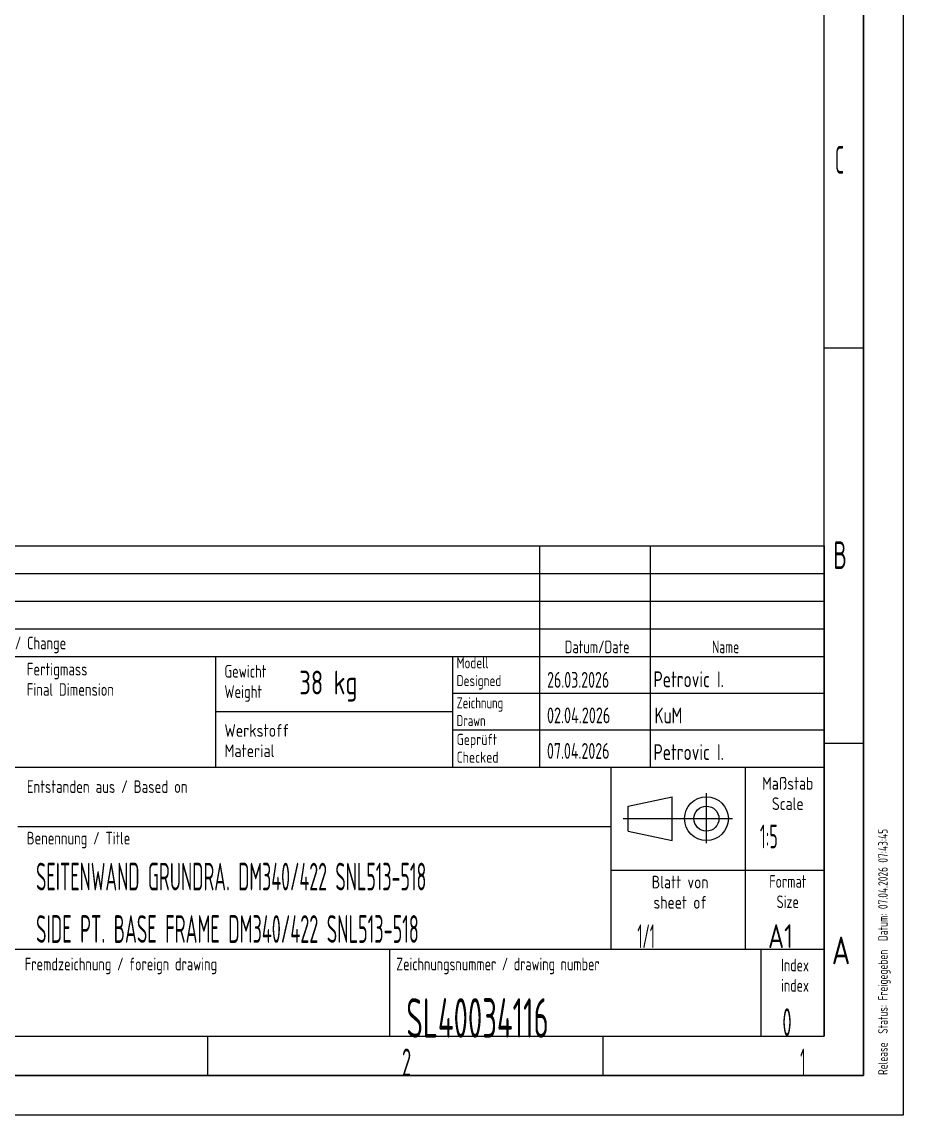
# Model space of a CAD drawing. Header units: millimetres. Extents: x 0 to 841, y 0 to 594.
# Drawn here: x 729.5 to 841, y 0 to 138.3 of the extents above; entities that cross this region are included whole.
import ezdxf
from ezdxf.lldxf.tags import DXFTag

# ---------------------------------------------------------------- set-up
doc = ezdxf.new("R2010")
doc.units = ezdxf.units.MM
doc.layers.add('1', color=7, linetype='Continuous', true_color=0xffffff)
doc.layers.add('101', color=7, linetype='Continuous', true_color=0xffffff)
doc.styles.add('iso-1', font='isocp.shx')
tags = doc.linetypes.add('DASHDOT', pattern=[70, 31, -13, 13, -13]).pattern_tags.tags
tags[10:11] = [DXFTag(74, 4), DXFTag(75, 0), DXFTag(340, '0'), DXFTag(46, 0.0), DXFTag(50, 0.0), DXFTag(44, 0.0), DXFTag(45, 0.0)]
tags[8:9] = [DXFTag(74, 4), DXFTag(75, 0), DXFTag(340, '0'), DXFTag(46, 0.0), DXFTag(50, 0.0), DXFTag(44, 0.0), DXFTag(45, 0.0)]
tags[6:7] = [DXFTag(74, 4), DXFTag(75, 0), DXFTag(340, '0'), DXFTag(46, 0.0), DXFTag(50, 0.0), DXFTag(44, 0.0), DXFTag(45, 0.0)]
tags[4:5] = [DXFTag(74, 4), DXFTag(75, 0), DXFTag(340, '0'), DXFTag(46, 0.0), DXFTag(50, 0.0), DXFTag(44, 0.0), DXFTag(45, 0.0)]

msp = doc.modelspace()

# ---------------------------------------------------------------- linework, layer by layer
at = {"layer": '1', "color": 4, "linetype": 'Continuous', "lineweight": 18}
for p, q in [((841, 594), (841, 0)), ((656, 72), (831, 72)), ((831, 72), (831, 10)), ((656, 58), (831, 58)), ((784, 58), (784, 44)), ((656, 44), (831, 44)), ((804, 44), (804, 21)), ((806.216545, 39.0835845), (811.7590885, 40.2712725)), ((811.7590885, 34.7287275), (811.7590885, 40.2712725)), ((806.216545, 35.9164155), (806.216545, 39.0835845)), ((729, 36.5), (804, 36.5)), ((806.216545, 35.9164155), (811.7590885, 34.7287275)), ((656, 21), (831, 21)), ((776, 21), (776, 10)), ((656, 10), (831, 10)), ((841, 0), (0, 0))]:
    msp.add_line(p, q, dxfattribs=at)
at = {"layer": '1', "color": 4, "linetype": 'Continuous', "lineweight": 25}
for p, q in [((836, 589), (836, 5)), ((836, 5), (20, 5))]:
    msp.add_line(p, q, dxfattribs=at)
at = {"layer": '1', "color": 1, "linetype": 'Continuous', "lineweight": 13}
for p, q in [((831, 10), (831, 584)), ((836, 97), (831, 97)), ((795, 72), (795, 44)), ((809, 72), (809, 44)), ((656, 68.5), (831, 68.5)), ((656, 65), (831, 65)), ((656, 61.5), (831, 61.5)), ((754, 58), (754, 44)), ((784, 53.37), (831, 53.37)), ((784, 51), (754, 51)), ((784, 48.74), (831, 48.74)), ((836, 47), (831, 47)), ((821, 44), (821, 21)), ((804, 31), (831, 31)), ((823, 21), (823, 10)), ((25, 10), (831, 10)), ((753, 10), (753, 5)), ((803, 10), (803, 5))]:
    msp.add_line(p, q, dxfattribs=at)
at = {"layer": '1', "color": 1, "linetype": 'DASHDOT', "lineweight": 13}
for p, q in [((816.1139455, 34.3832385), (816.1139455, 40.725555)), ((805.573138, 37.5), (819.426862, 37.5))]:
    msp.add_line(p, q, dxfattribs=at)
at = {"layer": '1', "color": 4, "linetype": 'Continuous', "lineweight": 18}
for radius in [2.7712725, 1.5835845]:
    msp.add_circle((816.1139455, 37.5), radius, dxfattribs=at)
at = {"layer": '101', "color": 4, "linetype": 'Continuous', "lineweight": 18}
for p, q in [((841, 594), (841, 0)), ((656, 72), (831, 72)), ((831, 72), (831, 10)), ((656, 58), (831, 58)), ((784, 58), (784, 44)), ((656, 44), (831, 44)), ((804, 44), (804, 21)), ((806.216545, 39.0835845), (811.7590885, 40.2712725)), ((811.7590885, 34.7287275), (811.7590885, 40.2712725)), ((806.216545, 35.9164155), (806.216545, 39.0835845)), ((729, 36.5), (804, 36.5)), ((806.216545, 35.9164155), (811.7590885, 34.7287275)), ((656, 21), (831, 21)), ((776, 21), (776, 10)), ((656, 10), (831, 10)), ((841, 0), (0, 0))]:
    msp.add_line(p, q, dxfattribs=at)
at = {"layer": '101', "color": 4, "linetype": 'Continuous', "lineweight": 25}
for p, q in [((836, 589), (836, 5)), ((836, 5), (20, 5))]:
    msp.add_line(p, q, dxfattribs=at)
at = {"layer": '101', "color": 1, "linetype": 'Continuous', "lineweight": 13}
for p, q in [((831, 10), (831, 584)), ((836, 97), (831, 97)), ((795, 72), (795, 44)), ((809, 72), (809, 44)), ((656, 68.5), (831, 68.5)), ((656, 65), (831, 65)), ((656, 61.5), (831, 61.5)), ((754, 58), (754, 44)), ((784, 53.37), (831, 53.37)), ((784, 51), (754, 51)), ((784, 48.74), (831, 48.74)), ((836, 47), (831, 47)), ((821, 44), (821, 21)), ((804, 31), (831, 31)), ((823, 21), (823, 10)), ((25, 10), (831, 10)), ((753, 10), (753, 5)), ((803, 10), (803, 5))]:
    msp.add_line(p, q, dxfattribs=at)
at = {"layer": '101', "color": 1, "linetype": 'DASHDOT', "lineweight": 13}
for p, q in [((816.1139455, 34.3832385), (816.1139455, 40.725555)), ((805.573138, 37.5), (819.426862, 37.5))]:
    msp.add_line(p, q, dxfattribs=at)
at = {"layer": '101', "color": 4, "linetype": 'Continuous', "lineweight": 18}
for radius in [2.7712725, 1.5835845]:
    msp.add_circle((816.1139455, 37.5), radius, dxfattribs=at)

# ---------------------------------------------------------------- texts
at = {"layer": '1', "color": 1, "linetype": 'Continuous', "lineweight": 13, "char_height": 3.5, "attachment_point": 7, "line_spacing_factor": 0.963855, "style": 'iso-1'}
for s, insert in [('\\W0.5104;C', (832.3741849, 119.0734459)), ('\\W0.6380;B', (832.1715533, 69.0734459)), ('\\W0.8300;A', (831.9689217, 19.0734459)), ('\\W0.5404;2', (777.5903521, 4.9275084)), ('\\W0.4176;1', (827.9771942, 4.9275084))]:
    msp.add_mtext(s, dxfattribs=dict(at, insert=insert))
at = {"layer": '1', "color": 3, "linetype": 'Continuous', "lineweight": 18, "attachment_point": 7, "line_spacing_factor": 0.963855, "style": 'iso-1'}
for s, insert, char_height in [('\\W0.5469; ', (795.7478947, 68.8186258), 2), ('\\W0.5469; ', (809.7178947, 68.8186258), 2), ('\\W0.5469; ', (795.7478947, 65.3186258), 2), ('\\W0.5469; ', (809.7178947, 65.3186258), 2), ('\\W0.5469; ', (795.7689474, 61.8186258), 2), ('\\W0.5469; ', (809.7389474, 61.8186258), 2), ('\\W0.7692;38 kg', (764.6003842, 52.3023326), 3), ('\\W0.7100;26.03.2026', (795.9493779, 54.055076), 2), ('\\W0.7978;Petrovic I.', (809.4043356, 54.1179972), 2), ('\\W0.7230;02.04.2026', (795.9337172, 49.5575233), 2), ('\\W0.7711;KuM', (809.545671, 49.5486036), 2), ('\\W1.0000;', (730.2938877, 47.0984536), 3), ('\\W0.7119;07.04.2026', (795.9337172, 45.0599706), 2), ('\\W0.7978;Petrovic I.', (809.4043356, 44.9085423), 2), ('\\W1.0000;', (766.4666865, 45.1555264), 3), ('\\W1.0000;', (730.1437184, 37.377408), 2), ('\\W0.5376;1:5', (822.8836121, 33.7455231), 3), ('\\W0.5253;SEITENWAND GRUNDRA. DM340/422 SNL513-518', (731.2877449, 28.4105988), 3.5), ('\\W0.5469; ', (821.7811911, 31.317485), 1.6), ('\\W0.5320;SIDE PT. BASE FRAME DM340/422 SNL513-518', (731.2877449, 21.7840012), 3.5), ('\\W0.4767;1/1', (807.377945, 21.1261885), 3), ('\\W0.8373;A1', (823.9092525, 21.128909), 3), ('\\W1.0000;', (731.1404988, 10.9394973), 3.5)]:
    msp.add_mtext(s, dxfattribs=dict(at, insert=insert, char_height=char_height))
at = {"layer": '1', "color": 1, "linetype": 'Continuous', "lineweight": 18, "line_spacing_factor": 0.963855, "style": 'iso-1'}
for s, insert, char_height, attachment_point in [('\\W0.7926;Änderung / Change', (728.15, 58.4249006), 1.6, 8), ('\\W0.7858;Datum/Date', (802.28, 58.4249006), 1.6, 8), ('\\W0.7402;Name', (816.8167368, 58.4249006), 1.6, 7), ('\\W0.8066;Fertigmass\\PFinal Dimension', (730.122736, 53.031304), 1.6, 7), ('\\W0.7977;Gewicht\\PWeight', (755.122736, 52.281304), 1.6, 7), ('\\W0.8167;Modell\\PDesigned', (784.5, 53.830921), 1.4, 7), ('\\W0.7727;Zeichnung\\PDrawn', (784.5, 49.200921), 1.4, 7), ('\\W0.8966;Werkstoff\\PMaterial', (755.122736, 45.281304), 1.6, 7), ('\\W0.8514;Geprüft\\PChecked', (784.5, 44.570921), 1.4, 7), ('\\W0.8189;Entstanden aus / Based on', (730.122736, 40.7485486), 1.6, 7), ('\\W0.8715;Maßstab\\PScale\\Fisocp.shx;', (826.4, 38.58783), 1.6, 8), ('\\W0.8002;Benennung / Title', (730.122736, 33.7485486), 1.6, 7), ('\\W0.8719;Blatt von\\Psheet of', (812.78, 26.107656), 1.6, 8), ('\\W0.7767;Format\\PSize', (826.4, 26.18283), 1.6, 8), ('\\W0.7882;Fremdzeichnung / foreign drawing', (729.86, 17.8249006), 1.6, 7), ('\\W0.7721;Zeichnungsnummer / drawing number', (776.86, 17.8249006), 1.6, 7), ('\\W0.7656;Index\\Pindex', (827.32, 15.607656), 1.6, 8)]:
    msp.add_mtext(s, dxfattribs=dict(at, insert=insert, char_height=char_height, attachment_point=attachment_point))
at = {"layer": '1', "color": 1, "linetype": 'Continuous', "lineweight": 13, "insert": (839.4042105, 5.085386), "char_height": 1.2, "attachment_point": 7, "rotation": 90, "line_spacing_factor": 0.963855, "style": 'iso-1'}
msp.add_mtext('\\W0.7981;Release  Status: Freigegeben  Datum: 07.04.2026 07:43:45', dxfattribs=at)
at = {"layer": '1', "color": 3, "linetype": 'Continuous', "lineweight": 25, "attachment_point": 7, "line_spacing_factor": 0.963855, "style": 'iso-1'}
for s, insert, char_height in [('\\W0.5886;SL40034116', (778.1404988, 9.7909666), 5), ('\\W0.5404;0', (825.7233016, 10.008176), 3.5)]:
    msp.add_mtext(s, dxfattribs=dict(at, insert=insert, char_height=char_height))
at = {"layer": '101', "color": 1, "linetype": 'Continuous', "lineweight": 13, "char_height": 3.5, "attachment_point": 7, "line_spacing_factor": 0.963855, "style": 'iso-1'}
for s, insert in [('\\W0.5104;C', (832.3741849, 119.0734459)), ('\\W0.6380;B', (832.1715533, 69.0734459)), ('\\W0.8300;A', (831.9689217, 19.0734459)), ('\\W0.5404;2', (777.5903521, 4.9275084)), ('\\W0.4176;1', (827.9771942, 4.9275084))]:
    msp.add_mtext(s, dxfattribs=dict(at, insert=insert))
at = {"layer": '101', "color": 3, "linetype": 'Continuous', "lineweight": 18, "attachment_point": 7, "line_spacing_factor": 0.963855, "style": 'iso-1'}
for s, insert, char_height in [('\\W0.5469; ', (795.7478947, 68.8186258), 2), ('\\W0.5469; ', (809.7178947, 68.8186258), 2), ('\\W0.5469; ', (795.7478947, 65.3186258), 2), ('\\W0.5469; ', (809.7178947, 65.3186258), 2), ('\\W0.5469; ', (795.7689474, 61.8186258), 2), ('\\W0.5469; ', (809.7389474, 61.8186258), 2), ('\\W0.7692;38 kg', (764.6003842, 52.3023326), 3), ('\\W0.7100;26.03.2026', (795.9493779, 54.055076), 2), ('\\W0.7978;Petrovic I.', (809.4043356, 54.1179972), 2), ('\\W0.7230;02.04.2026', (795.9337172, 49.5575233), 2), ('\\W0.7711;KuM', (809.545671, 49.5486036), 2), ('\\W1.0000;', (730.2938877, 47.0984536), 3), ('\\W0.7119;07.04.2026', (795.9337172, 45.0599706), 2), ('\\W0.7978;Petrovic I.', (809.4043356, 44.9085423), 2), ('\\W1.0000;', (766.4666865, 45.1555264), 3), ('\\W1.0000;', (730.1437184, 37.377408), 2), ('\\W0.5376;1:5', (822.8836121, 33.7455231), 3), ('\\W0.5253;SEITENWAND GRUNDRA. DM340/422 SNL513-518', (731.2877449, 28.4105988), 3.5), ('\\W0.5469; ', (821.7811911, 31.317485), 1.6), ('\\W0.5320;SIDE PT. BASE FRAME DM340/422 SNL513-518', (731.2877449, 21.7840012), 3.5), ('\\W0.4767;1/1', (807.377945, 21.1261885), 3), ('\\W0.8373;A1', (823.9092525, 21.128909), 3), ('\\W1.0000;', (731.1404988, 10.9394973), 3.5)]:
    msp.add_mtext(s, dxfattribs=dict(at, insert=insert, char_height=char_height))
at = {"layer": '101', "color": 1, "linetype": 'Continuous', "lineweight": 18, "line_spacing_factor": 0.963855, "style": 'iso-1'}
for s, insert, char_height, attachment_point in [('\\W0.7926;Änderung / Change', (728.15, 58.4249006), 1.6, 8), ('\\W0.7858;Datum/Date', (802.28, 58.4249006), 1.6, 8), ('\\W0.7402;Name', (816.8167368, 58.4249006), 1.6, 7), ('\\W0.8066;Fertigmass\\PFinal Dimension', (730.122736, 53.031304), 1.6, 7), ('\\W0.7977;Gewicht\\PWeight', (755.122736, 52.281304), 1.6, 7), ('\\W0.8167;Modell\\PDesigned', (784.5, 53.830921), 1.4, 7), ('\\W0.7727;Zeichnung\\PDrawn', (784.5, 49.200921), 1.4, 7), ('\\W0.8966;Werkstoff\\PMaterial', (755.122736, 45.281304), 1.6, 7), ('\\W0.8514;Geprüft\\PChecked', (784.5, 44.570921), 1.4, 7), ('\\W0.8189;Entstanden aus / Based on', (730.122736, 40.7485486), 1.6, 7), ('\\W0.8715;Maßstab\\PScale\\Fisocp.shx;', (826.4, 38.58783), 1.6, 8), ('\\W0.8002;Benennung / Title', (730.122736, 33.7485486), 1.6, 7), ('\\W0.8719;Blatt von\\Psheet of', (812.78, 26.107656), 1.6, 8), ('\\W0.7767;Format\\PSize', (826.4, 26.18283), 1.6, 8), ('\\W0.7882;Fremdzeichnung / foreign drawing', (729.86, 17.8249006), 1.6, 7), ('\\W0.7721;Zeichnungsnummer / drawing number', (776.86, 17.8249006), 1.6, 7), ('\\W0.7656;Index\\Pindex', (827.32, 15.607656), 1.6, 8)]:
    msp.add_mtext(s, dxfattribs=dict(at, insert=insert, char_height=char_height, attachment_point=attachment_point))
at = {"layer": '101', "color": 1, "linetype": 'Continuous', "lineweight": 13, "insert": (839.4042105, 5.085386), "char_height": 1.2, "attachment_point": 7, "rotation": 90, "line_spacing_factor": 0.963855, "style": 'iso-1'}
msp.add_mtext('\\W0.7981;Release  Status: Freigegeben  Datum: 07.04.2026 07:43:45', dxfattribs=at)
at = {"layer": '101', "color": 3, "linetype": 'Continuous', "lineweight": 25, "attachment_point": 7, "line_spacing_factor": 0.963855, "style": 'iso-1'}
for s, insert, char_height in [('\\W0.5886;SL40034116', (778.1404988, 9.7909666), 5), ('\\W0.5404;0', (825.7233016, 10.008176), 3.5)]:
    msp.add_mtext(s, dxfattribs=dict(at, insert=insert, char_height=char_height))

doc.saveas('drawing.dxf')
